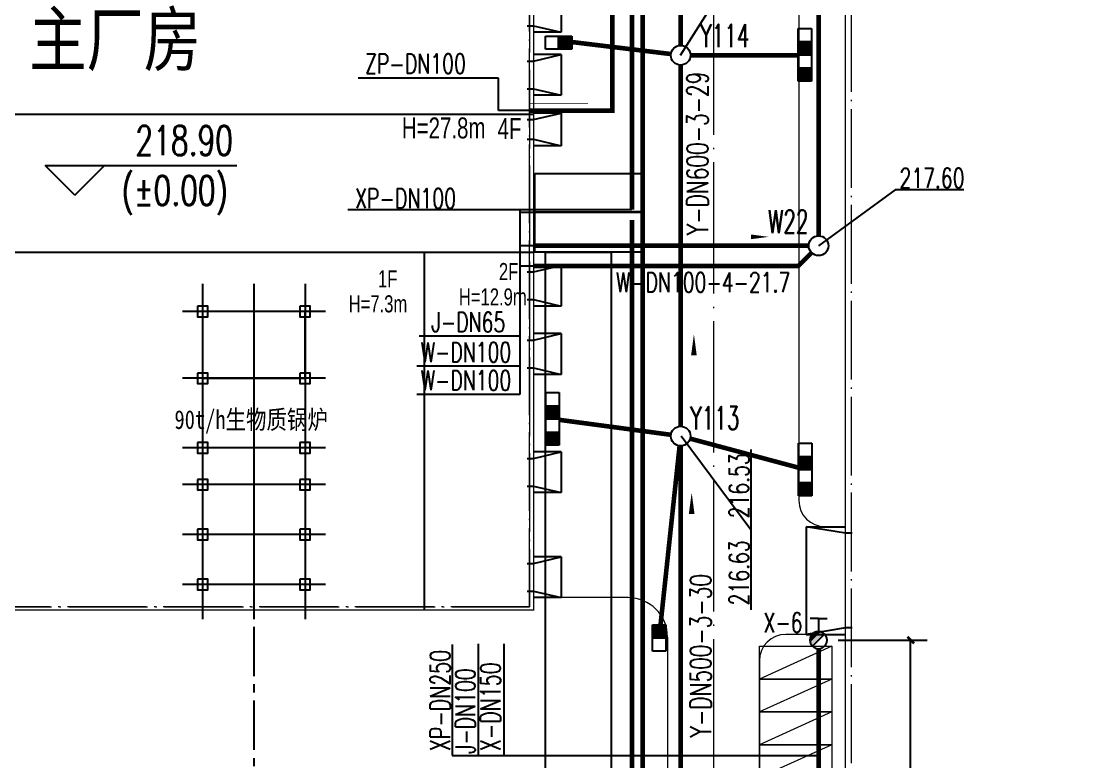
# Model space of a CAD drawing. Header units: metres. Extents: x 497246 to 997717, y 2998582 to 5998198.
# Drawn here: x 497761.2 to 497842.3, y 2998973.5 to 2999029.9 of the extents above; entities that cross this region are included whole.
import ezdxf
from ezdxf.enums import TextEntityAlignment as Align

# ---------------------------------------------------------------- set-up
doc = ezdxf.new("R2010")
doc.units = ezdxf.units.M
doc.header["$LTSCALE"] = 1000
doc.linetypes.add('CENTER2', pattern=[1.125, 0.75, -0.125, 0.125, -0.125])
doc.linetypes.add('DOTE', pattern=[2.42, 2, -0.2, 0.02, -0.2])
doc.layers.get('0').update_dxf_attribs({"linetype": 'CONTINUOUS'})
doc.layers.get('Defpoints').update_dxf_attribs({"linetype": 'CONTINUOUS'})
for name, color, linetype in [('00011qq11', 3, 'CONTINUOUS'), ('08', 1, 'CONTINUOUS'), ('EQUIP_消火栓', 7, 'CONTINUOUS'), ('PIPE-喷淋', 6, 'CONTINUOUS'), ('PIPE-废水', 31, 'CONTINUOUS'), ('PIPE-污水', 2, 'CONTINUOUS'), ('PIPE-消防', 1, 'CONTINUOUS'), ('PIPE-给水', 3, 'CONTINUOUS'), ('PIPE-雨水', 4, 'CONTINUOUS'), ('TEXT_污水', 7, 'CONTINUOUS'), ('TEXT_雨水', 7, 'CONTINUOUS'), ('TWT_DIM', 3, 'CONTINUOUS'), ('TWT_雨水口', 4, 'CONTINUOUS'), ('WELL_污水', 2, 'CONTINUOUS'), ('WELL_雨水', 4, 'CONTINUOUS'), ('YD-R2', 50, 'CONTINUOUS'), ('建筑', 7, 'CONTINUOUS'), ('建筑标高', 7, 'CONTINUOUS'), ('建筑门坡散水', 9, 'CONTINUOUS'), ('挡墙护坡', 5, 'CONTINUOUS'), ('文字', 255, 'CONTINUOUS'), ('污水标注', 211, 'CONTINUOUS'), ('雨水标注', 100, 'CONTINUOUS')]:
    doc.layers.add(name, color=color, linetype=linetype)
for name, color, linetype, lineweight in [('1_RO_规划停车位', 35, 'CONTINUOUS', 13), ('道路', 4, 'CONTINUOUS', 15), ('道路中线', 1, 'DOTE', 13)]:
    doc.layers.add(name, color=color, linetype=linetype, lineweight=lineweight)
doc.layers.add('建筑轴线', color=1, linetype='DOTE', lineweight=15, plot=False)
doc.styles.add('-黑体', font='simhei.ttf', dxfattribs={"width": 0.8})
doc.styles.add('_HZTXT', font='txt.shx', dxfattribs={"width": 0.8, "bigfont": 'HZTXT.shx'})
doc.styles.add('_TCH_DIM', font='SIMPLEX', dxfattribs={"bigfont": 'GBCBIG'})
doc.styles.add('_TCH_DIM_T3', font='SIMPLEX', dxfattribs={"width": 0.705882, "bigfont": 'GBCBIG'})
doc.styles.add('_TWT_WELL', font='SIMPLEX', dxfattribs={"width": 0.8, "height": 3.5, "bigfont": 'HZTXT'})
doc.styles.add('HZTXT', font='txt', dxfattribs={"width": 0.7, "bigfont": 'HZTXT'})
doc.styles.add('TG_LINETYPE', font='SIMPLEX', dxfattribs={"width": 0.8, "height": 3, "bigfont": 'HZTXT'})
doc.styles.add('亨利项目总图布置_2022_8_8_t3--03$0$亨利项目总图布置_2022_8_8_t3--02$0$CEC', font='ARIALN.TTF')
doc.linetypes.add('TG_J', pattern='A,2,-0.3,["J",TG_LINETYPE,S=0.1,R=0,X=-0.23,Y=-0.15],0', length=2.3)
doc.linetypes.add('TG_W', pattern='A,2,-0.3,["W",TG_LINETYPE,S=0.1,R=0,X=-0.23,Y=-0.15],0', length=2.3)
doc.linetypes.add('TG_X', pattern='A,3,-0.3,["X",TG_LINETYPE,S=0.1,R=0,X=-0.23,Y=-0.15],0', length=3.3)
doc.linetypes.add('TG_XP', pattern='A,3,-0.6,["XP",TG_LINETYPE,S=0.1,R=0,X=-0.6,Y=-0.2],0', length=3.6)
doc.linetypes.add('TG_Y', pattern='A,2,-0.3,["Y",TG_LINETYPE,S=0.1,R=0,X=-0.23,Y=-0.15],0', length=2.3)
doc.linetypes.add('TG_ZP', pattern='A,3,-0.6,["ZP",TG_LINETYPE,S=0.1,R=0,X=-0.6,Y=-0.2],0', length=3.6)
doc.dimstyles.new('_TWT_ARCH&&1', dxfattribs={"dimtxt": 1.4875, "dimasz": 0.5, "dimexe": 1.25, "dimexo": 1.5, "dimgap": 0.63125, "dimtad": 1, "dimdec": 1, "dimzin": 0, "dimdsep": 46, "dimtxsty": '_TCH_DIM_T3', "dimblk": 'ARCHTICK', "dimcen": 0.09, "dimclrt": 7, "dimazin": 2, "dimtfac": 1, "dimtdec": 1, "dimtix": 1, "dimtmove": 2, "dimatfit": 3, "dimfxl": 1, "dimtolj": 1, "dimtzin": 0, "dimarcsym": 0})

# ---------------------------------------------------------------- blocks, each defined once
blk = doc.blocks.new('chewei')
at = {"layer": '1_RO_规划停车位'}
blk.add_line((152.979, -11.011), (155.479, -16.511), dxfattribs=at)
blk.add_lwpolyline([(152.979, -11.011), (155.479, -11.011), (155.479, -16.511), (152.979, -16.511)], close=True, dxfattribs=at)
blk = doc.blocks.new('11112233')
at = {"layer": '08'}
for p, q in [((497825.505, 2998985.936), (497825.505, 2998960.423)), ((497829.405, 2998985.936), (497829.405, 2998960.423)), ((497833.305, 2998985.936), (497833.305, 2998960.423)), ((497834.851, 2998983.837), (497823.959, 2998983.837)), ((497834.851, 2998978.757), (497823.959, 2998978.757)), ((497834.851, 2998973.457), (497823.959, 2998973.457)), ((497834.851, 2998970.657), (497823.959, 2998970.657)), ((497834.851, 2998966.857), (497823.959, 2998966.857)), ((497834.851, 2998963.057), (497823.959, 2998963.057))]:
    blk.add_line(p, q, dxfattribs=at)
for points in [[(497825.105, 2998984.237), (497825.105, 2998983.437), (497825.905, 2998983.437), (497825.905, 2998984.237)], [(497832.905, 2998984.237), (497832.905, 2998983.437), (497833.705, 2998983.437), (497833.705, 2998984.237)], [(497825.505, 2998983.837), (497825.505, 2998978.757), (497833.305, 2998978.757), (497833.305, 2998983.837)], [(497825.105, 2998979.157), (497825.105, 2998978.357), (497825.905, 2998978.357), (497825.905, 2998979.157)], [(497832.905, 2998979.157), (497832.905, 2998978.357), (497833.705, 2998978.357), (497833.705, 2998979.157)], [(497825.105, 2998973.857), (497825.105, 2998973.057), (497825.905, 2998973.057), (497825.905, 2998973.857)], [(497832.905, 2998973.857), (497832.905, 2998973.057), (497833.705, 2998973.057), (497833.705, 2998973.857)], [(497825.105, 2998971.057), (497825.105, 2998970.257), (497825.905, 2998970.257), (497825.905, 2998971.057)], [(497832.905, 2998971.057), (497832.905, 2998970.257), (497833.705, 2998970.257), (497833.705, 2998971.057)], [(497825.105, 2998967.257), (497825.105, 2998966.457), (497825.905, 2998966.457), (497825.905, 2998967.257)], [(497832.905, 2998967.257), (497832.905, 2998966.457), (497833.705, 2998966.457), (497833.705, 2998967.257)], [(497825.105, 2998963.457), (497825.105, 2998962.657), (497825.905, 2998962.657), (497825.905, 2998963.457)], [(497832.905, 2998963.457), (497832.905, 2998962.657), (497833.705, 2998962.657), (497833.705, 2998963.457)]]:
    blk.add_lwpolyline(points, close=True, dxfattribs=at)
blk = doc.blocks.new('_ArchTick')
at = {"color": 0, "linetype": 'ByBlock', "const_width": 0.4}
blk.add_lwpolyline([(-0.5, -0.5), (0.5, 0.5)], dxfattribs=at)
blk = doc.blocks.new('*D435')
at = {"layer": 'Defpoints', "color": 0, "transparency": 16777216}
for p in [(497821.915, 2998982.798), (497828.93, 2998982.798), (497821.915, 2998914.833)]:
    blk.add_point(p, dxfattribs=at)
at = {"layer": 'TWT_DIM', "color": 0, "lineweight": -2, "transparency": 16777216}
for p, q in [((497823.415, 2998982.798), (497830.18, 2998982.798)), ((497828.93, 2998914.833), (497828.93, 2998982.798)), ((497823.415, 2998914.833), (497830.18, 2998914.833))]:
    blk.add_line(p, q, dxfattribs=at)
at = {"layer": 'TWT_DIM', "color": 0, "lineweight": -2, "transparency": 16777216, "xscale": 0.5, "yscale": 0.5, "zscale": 0.5}
for p, rotation in [((497828.93, 2998982.798), 90), ((497828.93, 2998914.833), 270)]:
    blk.add_blockref('_ArchTick', p, dxfattribs=dict(at, rotation=rotation))
at = {"layer": 'TWT_DIM', "color": 7, "transparency": 16777216, "insert": (497827.555, 2998948.816), "char_height": 1.4875, "attachment_point": 5, "rotation": 90, "style": '_TCH_DIM_T3'}
blk.add_mtext('\\A1;68.0', dxfattribs=at)
blk = doc.blocks.new('$TwtSys$00000187')
blk.add_circle((0, 0), 0.5)
blk = doc.blocks.new('$TwtSys$00000385')
for p, q in [((0, 331), (-130, 331)), ((0, 331), (0, 131)), ((0, 331), (130, 331)), ((92, 92), (-92, -92))]:
    blk.add_line(p, q)
for start, end in [(135, 315), (315, 135)]:
    blk.add_arc((0, 0), 131, start, end)
at = {"color": 0}
for points in [[(-34, 127), (-127, 34), (34, 127), (-127, -34)], [(-93, 93), (-93, 93), (-34, 127), (-127, 34)], [(34, 127), (-127, -34), (93, 93), (-93, -93)]]:
    blk.add_solid(points, dxfattribs=at)
blk = doc.blocks.new('$TwtSys$00000425')
for p, q in [((-1000, -250), (-1000, 250)), ((-1000, 250), (0, 250)), ((-500, -250), (-500, 250)), ((0, 250), (1000, 250)), ((0, 250), (0, -250)), ((0, -250), (0, 250)), ((500, -250), (500, 250)), ((1000, 250), (1000, -250)), ((0, -250), (-1000, -250)), ((1000, -250), (0, -250))]:
    blk.add_line(p, q)
for points in [[(-500, 250), (0, 250), (-500, -250), (0, -250)], [(500, 250), (1000, 250), (500, -250), (1000, -250)]]:
    blk.add_solid(points)
blk = doc.blocks.new('$TwtSys$00000424')
for p, q in [((-500, 250), (500, 250)), ((-500, -250), (-500, 250)), ((0, -250), (0, 250)), ((500, 250), (500, -250)), ((500, -250), (-500, -250))]:
    blk.add_line(p, q)
blk.add_solid([(0, 250), (500, 250), (0, -250), (500, -250)])

msp = doc.modelspace()

# ---------------------------------------------------------------- hatches: boundary and pattern name
at = {"layer": 'PIPE-喷淋', "linetype": 'TG_ZP'}
for points in [[(497806.215, 2999023.116), (497806.215, 2999022.941), (497806.39, 2999022.941)], [(497806.215, 2999023.116), (497806.39, 2999023.116), (497806.39, 2999022.941)]]:
    msp.add_hatch(color=0, dxfattribs=at).paths.add_polyline_path(points)
at = {"layer": 'PIPE-污水', "linetype": 'TG_W'}
for points in [[(497820.37, 2999011.283), (497820.37, 2999011.108), (497820.442, 2999011.108)], [(497820.37, 2999011.283), (497820.494, 2999011.159), (497820.442, 2999011.108)]]:
    msp.add_hatch(color=0, dxfattribs=at).paths.add_polyline_path(points)
at = {"layer": '挡墙护坡', "linetype": 'Continuous'}
h = msp.add_hatch(dxfattribs=at)
h.set_pattern_fill('ANSI33', color=256, style=0)
h.set_pattern_definition([(45, (-861.717, 0), (-2.2450640303, 2.2450640303), []), (45, (-859.472, 0), (-2.2450640303, 2.2450640303), [1.5875, -0.79375])])
edge = h.paths.add_edge_path()
edge.add_line((497928.516, 2998901.333), (497928.516, 2998904.333))
edge.add_line((497928.516, 2998904.333), (497677.906, 2998904.333))
edge.add_line((497677.906, 2998904.333), (497652.906, 2998907.833))
edge.add_line((497652.906, 2998907.833), (497585.758, 2998907.833))
edge.add_line((497585.758, 2998907.833), (497584.114, 2998907.908))
edge.add_line((497584.114, 2998907.908), (497583.086, 2998908.033))
edge.add_arc((497585.689, 2998924.833), 17, 179.99144, 261.19191, ccw=False)
edge.add_line((497568.689, 2998924.835), (497568.608, 2998970.517))
edge.add_line((497568.608, 2998970.517), (497565.063, 2998995.51))
edge.add_line((497565.063, 2998995.51), (497564.955, 2999056.413))
edge.add_line((497564.955, 2999056.413), (497561.955, 2999056.408))
edge.add_line((497561.955, 2999056.408), (497562.064, 2998995.296))
edge.add_line((497562.064, 2998995.296), (497565.608, 2998970.302))
edge.add_line((497565.608, 2998970.302), (497565.689, 2998924.833))
edge.add_arc((497585.689, 2998924.833), 20, 180.00007, 261.33693)
edge.add_line((497582.677, 2998905.061), (497583.864, 2998904.916))
edge.add_line((497583.864, 2998904.916), (497585.689, 2998904.833))
edge.add_line((497585.689, 2998904.833), (497652.697, 2998904.833))
edge.add_line((497652.697, 2998904.833), (497677.697, 2998901.333))
edge.add_line((497677.697, 2998901.333), (497928.516, 2998901.333))

# ---------------------------------------------------------------- linework, layer by layer
at = {"color": 2}
for points in [[(497800.315, 2999018.333), (497808.615, 2999018.333), (497808.615, 2999012.333), (497800.315, 2999012.333)], [(497801.115, 2999012.333), (497806.115, 2999012.333), (497806.115, 2998933.218), (497801.115, 2998933.218)]]:
    msp.add_lwpolyline(points, close=True, dxfattribs=at)
at = {"layer": '00011qq11', "color": 1, "linetype": 'CENTER2', "ltscale": 0.005}
msp.add_line((497778.915, 2999006.316), (497778.915, 2998938.882), dxfattribs=at)
at = {"layer": 'PIPE-喷淋', "color": 0, "linetype": 'TG_ZP', "ltscale": 0.003, "const_width": 0.35}
for points in [[(497806.215, 2999023.116), (497806.215, 2999067.365)], [(497799.884, 2999023.116), (497806.215, 2999023.116)]]:
    msp.add_lwpolyline(points, dxfattribs=at)
at = {"layer": 'PIPE-废水', "const_width": 0.05}
msp.add_lwpolyline([(497799.863, 2999023.643), (497804.365, 2999023.643)], dxfattribs=at)
at = {"layer": 'PIPE-污水', "color": 0, "linetype": 'TG_W', "ltscale": 0.005, "const_width": 0.35}
for points in [[(497821.915, 2999047.983), (497821.915, 2999013.578)], [(497800.315, 2999012.828), (497821.165, 2999012.828)], [(497821.385, 2999012.298), (497820.37, 2999011.283)], [(497800.215, 2999011.283), (497820.37, 2999011.283)]]:
    msp.add_lwpolyline(points, dxfattribs=at)
at = {"layer": 'PIPE-消防', "color": 70, "linetype": 'TG_X', "ltscale": 700}
for p, q in [((497797.55, 2999025.596), (497786.853, 2999025.596)), ((497797.55, 2999023.116), (497797.55, 2999025.596)), ((497799.884, 2999023.116), (497797.55, 2999023.116)), ((497800.31, 2999015.551), (497786.082, 2999015.551)), ((497799.174, 2999015.551), (497799.174, 2999001.51)), ((497800.39, 2999015.361), (497799.174, 2999015.361)), ((497800.526, 2999012.828), (497799.174, 2999012.828)), ((497800.526, 2999011.283), (497799.174, 2999011.283)), ((497799.174, 2999005.949), (497791.498, 2999005.949)), ((497799.174, 2999003.657), (497791.323, 2999003.657)), ((497799.174, 2999001.51), (497791.323, 2999001.51))]:
    msp.add_line(p, q, dxfattribs=at)
at = {"layer": 'PIPE-消防', "color": 70, "linetype": 'ByBlock'}
for p, q in [((497794.008, 2998982.47), (497794.008, 2998974.013)), ((497794.008, 2998974.013), (497821.915, 2998974.013))]:
    msp.add_line(p, q, dxfattribs=at)
at = {"layer": 'PIPE-消防', "color": 191, "linetype": 'TG_XP', "ltscale": 0.003}
for points, const_width in [([(497807.715, 2999015.586), (497807.715, 2999059.337)], 0.35), ([(497799.965, 2999015.586), (497807.715, 2999015.586)], 0.15), ([(497807.715, 2998916.833), (497807.715, 2999014.786)], 0.35)]:
    msp.add_lwpolyline(points, dxfattribs=dict(at, const_width=const_width))
at = {"layer": 'PIPE-消防', "linetype": 'TG_X', "ltscale": 0.005, "const_width": 0.35}
msp.add_lwpolyline([(497821.915, 2998982.145), (497821.915, 2998916.833)], dxfattribs=at)
at = {"layer": 'PIPE-给水', "color": 70, "linetype": 'ByBlock'}
for p, q in [((497796.006, 2998982.527), (497796.006, 2998974.013)), ((497797.947, 2998982.527), (497797.947, 2998974.013))]:
    msp.add_line(p, q, dxfattribs=at)
at = {"layer": 'PIPE-给水', "color": 80, "linetype": 'TG_J', "ltscale": 0.004}
for points, const_width in [([(497808.515, 2999015.386), (497808.515, 2999047.233)], 0.35), ([(497800.363, 2999015.386), (497808.515, 2999015.386)], 0.2), ([(497808.515, 2998915.833), (497808.515, 2999015.386)], 0.35)]:
    msp.add_lwpolyline(points, dxfattribs=dict(at, const_width=const_width))
at = {"layer": 'PIPE-雨水', "color": 0, "linetype": 'TG_Y', "ltscale": 0.005, "const_width": 0.35}
for points in [[(497811.415, 2999028.083), (497811.415, 2999056.583)], [(497811.415, 2998999.083), (497811.415, 2999026.583)], [(497811.415, 2998969.183), (497811.415, 2998997.583)]]:
    msp.add_lwpolyline(points, dxfattribs=at)
at = {"layer": 'PIPE-雨水', "color": 0, "linetype": 'TG_Y', "ltscale": 0.0025, "const_width": 0.35}
for points in [[(497802.941, 2999028.36), (497810.67, 2999027.423)], [(497812.165, 2999027.333), (497820.351, 2999027.333)], [(497802.152, 2998999.574), (497810.672, 2998998.432)], [(497812.139, 2998998.139), (497820.4, 2998995.925)], [(497811.335, 2998997.587), (497809.882, 2998983.951)]]:
    msp.add_lwpolyline(points, dxfattribs=at)
at = {"layer": 'PIPE-雨水', "color": 70, "linetype": 'ByBlock'}
for points in [[(497812.42, 2999001.608, 0, 0, 0), (497812.427, 2999006.091, 0, 0.432, 0), (497812.425, 2999004.471, 0, 0, 0)], [(497812.249, 2998989.549, 0, 0, 0), (497812.255, 2998994.032, 0, 0.432, 0), (497812.253, 2998992.412, 0, 0, 0)]]:
    msp.add_lwpolyline(points, format="xyseb", dxfattribs=at)
at = {"layer": '建筑'}
for p, q in [((497742.615, 2999022.833), (497800.215, 2999022.833)), ((497742.615, 2999012.333), (497800.215, 2999012.333)), ((497791.915, 2998985.083), (497791.915, 2999012.333))]:
    msp.add_line(p, q, dxfattribs=at)
at = {"layer": '建筑', "linetype": 'Continuous', "const_width": 0.1}
for points in [[(497800.215, 2999040.633), (497800.215, 2998985.083), (497742.665, 2998985.083), (497742.665, 2999011.933), (497742.615, 2999011.933), (497742.615, 2999041.333), (497759.115, 2999041.333), (497759.115, 2999056.233), (497759.415, 2999056.233), (497759.415, 2999056.233), (497763.515, 2999056.233), (497800.215, 2999056.233), (497800.215, 2999048.533), (497803.115, 2999048.533), (497803.115, 2999040.633)], [(497971.865, 2998921.883), (497823.965, 2998921.883), (497823.965, 2999052.783), (497971.865, 2999052.783)]]:
    msp.add_lwpolyline(points, close=True, dxfattribs=at)
at = {"layer": '建筑标高'}
for p, q in [((497765.282, 2999016.682), (497763.032, 2999018.932)), ((497763.032, 2999018.932), (497777.623, 2999018.932)), ((497765.282, 2999016.682), (497767.532, 2999018.932))]:
    msp.add_line(p, q, dxfattribs=at)
at = {"layer": '建筑轴线', "ltscale": 0.003}
for points in [[(497759.415, 2999055.833), (497799.915, 2999055.833), (497799.915, 2999048.333), (497802.915, 2999048.333), (497802.915, 2999040.833), (497799.915, 2999040.833), (497799.915, 2998985.333), (497742.915, 2998985.333), (497742.915, 2999040.833), (497759.415, 2999040.833)], [(497799.915, 2999055.833), (497759.415, 2999055.833), (497759.415, 2999040.833), (497742.915, 2999040.833), (497742.915, 2998985.333), (497799.915, 2998985.333), (497799.915, 2999040.833), (497802.915, 2999040.833), (497802.915, 2999048.333), (497799.915, 2999048.333)], [(497824.415, 2999052.333), (497971.415, 2999052.333), (497971.415, 2998922.333), (497824.415, 2998922.333)]]:
    msp.add_lwpolyline(points, close=True, dxfattribs=at)
at = {"layer": '建筑门坡散水', "linetype": 'Continuous'}
for p, q in [((497802.315, 2999034.583), (497802.315, 2999029.083)), ((497799.715, 2999029.583), (497800.215, 2999029.583)), ((497800.215, 2999029.583), (497802.315, 2999029.083)), ((497802.315, 2999029.083), (497800.215, 2999029.083)), ((497800.215, 2999026.883), (497802.315, 2999027.383)), ((497802.315, 2999027.383), (497800.215, 2999027.383)), ((497802.315, 2999027.383), (497802.315, 2999024.283)), ((497799.715, 2999026.883), (497800.215, 2999026.883)), ((497799.715, 2999024.783), (497800.215, 2999024.783)), ((497800.215, 2999024.783), (497802.315, 2999024.283)), ((497802.315, 2999024.283), (497800.215, 2999024.283)), ((497799.715, 2999022.433), (497800.215, 2999022.433)), ((497800.215, 2999022.433), (497802.315, 2999022.933)), ((497802.315, 2999022.933), (497800.215, 2999022.933)), ((497802.315, 2999022.933), (497802.315, 2999020.433)), ((497799.715, 2999020.933), (497800.215, 2999020.933)), ((497800.215, 2999020.933), (497802.315, 2999020.433)), ((497802.315, 2999020.433), (497800.215, 2999020.433)), ((497800.215, 2999010.833), (497802.315, 2999011.333)), ((497802.315, 2999011.333), (497800.215, 2999011.333)), ((497802.315, 2999011.333), (497802.315, 2999008.233)), ((497799.715, 2999010.833), (497800.215, 2999010.833)), ((497799.715, 2999008.733), (497800.215, 2999008.733)), ((497800.215, 2999008.733), (497802.315, 2999008.233)), ((497802.315, 2999008.233), (497800.215, 2999008.233)), ((497800.215, 2999005.633), (497802.315, 2999006.133)), ((497802.315, 2999006.133), (497800.215, 2999006.133)), ((497802.315, 2999006.133), (497802.315, 2999003.033)), ((497799.715, 2999005.633), (497800.215, 2999005.633)), ((497799.715, 2999003.533), (497800.215, 2999003.533)), ((497800.215, 2999003.533), (497802.315, 2999003.033)), ((497802.315, 2999003.033), (497800.215, 2999003.033)), ((497800.215, 2998996.633), (497802.315, 2998997.133)), ((497802.315, 2998997.133), (497800.215, 2998997.133)), ((497802.315, 2998997.133), (497802.315, 2998994.033)), ((497799.715, 2998996.633), (497800.215, 2998996.633)), ((497799.715, 2998994.533), (497800.215, 2998994.533)), ((497800.215, 2998994.533), (497802.315, 2998994.033)), ((497802.315, 2998994.033), (497800.215, 2998994.033)), ((497823.965, 2998990.933), (497820.965, 2998991.433)), ((497820.965, 2998991.433), (497823.965, 2998991.433)), ((497820.965, 2998991.433), (497820.965, 2998983.233)), ((497824.465, 2998990.933), (497823.965, 2998990.933)), ((497800.215, 2998988.633), (497802.315, 2998989.133)), ((497802.315, 2998989.133), (497800.215, 2998989.133)), ((497802.315, 2998989.133), (497802.315, 2998986.033)), ((497799.715, 2998988.633), (497800.215, 2998988.633)), ((497799.715, 2998986.533), (497800.215, 2998986.533)), ((497800.215, 2998986.533), (497802.315, 2998986.033)), ((497802.315, 2998986.033), (497800.215, 2998986.033)), ((497823.965, 2998983.733), (497820.965, 2998983.233)), ((497824.465, 2998983.733), (497823.965, 2998983.733)), ((497820.965, 2998983.233), (497823.965, 2998983.233))]:
    msp.add_line(p, q, dxfattribs=at)
at = {"layer": '污水标注', "color": 201, "linetype": 'Continuous', "ltscale": 500}
for p, q in [((497827.748, 2999017.093), (497821.921, 2999012.816)), ((497832.973, 2999017.093), (497827.748, 2999017.093))]:
    msp.add_line(p, q, dxfattribs=at)
msp.add_lwpolyline([(497814.383, 2999013.508, 0, 0, 0), (497818.119, 2999013.502, 0, 0.36, 0), (497816.769, 2999013.504, 0, 0, 0)], format="xyseb", dxfattribs=at)
at = {"layer": '道路', "linetype": 'ByBlock', "ltscale": 0.2}
for p, q in [((497820.415, 2999051.333), (497820.415, 2998993.433)), ((497810.415, 2998983.033), (497810.415, 2998925.333)), ((497817.415, 2998981.233), (497817.415, 2998922.333))]:
    msp.add_line(p, q, dxfattribs=at)
at = {"layer": '道路', "linetype": 'ByBlock', "lineweight": 0, "ltscale": 0.2}
for p, q in [((497823.965, 2998991.433), (497822.415, 2998991.433)), ((497807.415, 2998986.033), (497800.215, 2998986.033)), ((497807.415, 2998986.033), (497800.215, 2998986.033)), ((497823.965, 2998983.233), (497819.415, 2998983.233))]:
    msp.add_line(p, q, dxfattribs=at)
at = {"layer": '道路', "linetype": 'ByBlock', "ltscale": 0.2}
for centre, radius, start, end in [((497822.415, 2998993.433), 2, 180, 270), ((497807.415, 2998983.033), 3, 0, 90), ((497807.415, 2998983.033), 3, 0, 90), ((497819.415, 2998981.233), 2, 90, 180)]:
    msp.add_arc(centre, radius, start, end, dxfattribs=at)
at = {"layer": '道路中线', "ltscale": 0.005}
msp.add_line((497813.915, 2999067.583), (497813.915, 2998909.833), dxfattribs=at)
at = {"layer": '雨水标注', "color": 70}
for p, q in [((497813.402, 2999030.499), (497811.37, 2999027.314)), ((497816.751, 2998991.186), (497811.444, 2998998.33)), ((497816.751, 2998997.304), (497816.751, 2998991.186)), ((497816.751, 2998991.186), (497816.751, 2998985.103))]:
    msp.add_line(p, q, dxfattribs=at)

# ---------------------------------------------------------------- block references
at = {"layer": '1_RO_规划停车位', "rotation": 269.9999998288981}
for p in [(497833.926, 2999135.311), (497833.926, 2999132.811), (497833.926, 2999130.311), (497833.926, 2999127.811)]:
    msp.add_blockref('chewei', p, dxfattribs=at)
at = {"layer": 'EQUIP_消火栓', "xscale": 0.005, "yscale": 0.005, "zscale": 0.005, "rotation": 359.9999999999999}
msp.add_blockref('$TwtSys$00000385', (497821.915, 2998982.798), dxfattribs=at)
at = {"layer": 'TWT_雨水口', "xscale": 0.002, "yscale": 0.002, "zscale": 0.002}
msp.add_blockref('$TwtSys$00000424', (497802.117, 2999028.296), dxfattribs=at)
for name, p, rotation in [('$TwtSys$00000425', (497820.872, 2999027.366), 270), ('$TwtSys$00000425', (497801.652, 2998999.641), 270), ('$TwtSys$00000425', (497820.9, 2998995.791), 270), ('$TwtSys$00000424', (497809.775, 2998982.951), 90)]:
    msp.add_blockref(name, p, dxfattribs=dict(at, rotation=rotation))
at = {"layer": 'WELL_污水', "xscale": 1.5, "yscale": 1.5, "zscale": 1.5}
msp.add_blockref('$TwtSys$00000187', (497821.915, 2999012.828), dxfattribs=at)
at = {"layer": 'WELL_雨水', "xscale": 1.5, "yscale": 1.5, "zscale": 1.5}
for p in [(497811.415, 2999027.333), (497811.415, 2998998.333)]:
    msp.add_blockref('$TwtSys$00000187', p, dxfattribs=at)
at = {"layer": 'YD-R2', "color": 0}
msp.add_blockref('11112233', (-50.49, 23.978), dxfattribs=at)

# ---------------------------------------------------------------- texts
at = {"insert": (497772.87, 2999000.305), "char_height": 1.42884, "attachment_point": 1, "style": '_HZTXT'}
msp.add_mtext('{\\fSimSun|b0|i0|c134|p2;90t/h生物质锅炉}', dxfattribs=at)
at = {"layer": 'PIPE-喷淋', "linetype": 'TG_ZP', "ltscale": 800, "style": 'HZTXT', "width": 0.7}
msp.add_text('ZP-DN100', height=1.508, dxfattribs=at).set_placement((497791.217, 2999026.689, 10.496), align=Align.MIDDLE)
at = {"layer": 'PIPE-污水', "color": 2, "linetype": 'TG_W', "ltscale": 500, "style": 'HZTXT', "width": 0.7}
for p in [(497795.07, 2999004.72), (497795.07, 2999002.572)]:
    msp.add_text('W-DN100', height=1.5, dxfattribs=at).set_placement(p, align=Align.MIDDLE)
at = {"layer": 'PIPE-消防', "color": 191, "linetype": 'TG_XP', "ltscale": 400, "style": 'HZTXT', "width": 0.7}
msp.add_text('XP-DN100', height=1.508, dxfattribs=at).set_placement((497790.466, 2999016.433), align=Align.MIDDLE)
at = {"layer": 'PIPE-消防', "color": 140, "linetype": 'TG_X', "ltscale": 700, "style": 'HZTXT', "width": 0.7}
msp.add_text('X-6', height=1.5, dxfattribs=at).set_placement((497819.21, 2998984.137), align=Align.MIDDLE)
at = {"layer": 'PIPE-消防', "color": 191, "linetype": 'TG_XP', "ltscale": 400, "style": 'HZTXT', "width": 0.7}
msp.add_text('XP-DN250', height=1.508, rotation=90, dxfattribs=at).set_placement((497793.105, 2998978.205), align=Align.MIDDLE)
at = {"layer": 'PIPE-消防', "linetype": 'TG_X', "ltscale": 700, "style": 'HZTXT', "width": 0.7}
msp.add_text('X-DN150', height=1.508, rotation=90, dxfattribs=at).set_placement((497796.937, 2998977.729), align=Align.MIDDLE)
at = {"layer": 'PIPE-给水', "color": 3, "linetype": 'ByBlock', "style": 'HZTXT', "width": 0.7}
msp.add_text('J-DN65', height=1.5, dxfattribs=at).set_placement((497795.245, 2999007.012), align=Align.MIDDLE)
at = {"layer": 'PIPE-给水', "color": 3, "linetype": 'TG_J', "ltscale": 800, "style": 'HZTXT', "width": 0.7}
msp.add_text('J-DN100', height=1.5, rotation=90, dxfattribs=at).set_placement((497795.024, 2998977.387), align=Align.MIDDLE)
at = {"layer": 'PIPE-雨水', "color": 70, "style": 'HZTXT', "width": 0.7}
for s, p in [('Y-DN600-3-29', (497812.698, 2999019.859, 20.881)), ('Y-DN500-3-30', (497812.943, 2998981.615, 20.881))]:
    msp.add_text(s, height=1.6, rotation=90, dxfattribs=at).set_placement(p, align=Align.MIDDLE)
at = {"layer": 'TEXT_污水', "style": '_TWT_WELL', "width": 0.64}
msp.add_text('W22', height=1.75, dxfattribs=at).set_placement((497818.079, 2999013.788))
at = {"layer": 'TEXT_雨水', "style": '_TWT_WELL', "width": 0.64}
for s, p in [('Y114', (497812.916, 2999027.942)), ('Y113', (497812.153, 2998998.834))]:
    msp.add_text(s, height=1.75, dxfattribs=at).set_placement(p)
at = {"layer": '建筑标高', "style": '_TCH_DIM', "width": 0.705882}
for s, p in [('218.90', (497769.898, 2999019.719)), ('(%%P0.00)', (497768.848, 2999015.913))]:
    msp.add_text(s, height=2.2313, dxfattribs=at).set_placement(p)
at = {"layer": '文字', "color": 7}
for s, height, style, width, p in [('主厂房', 4, '-黑体', 0.8, (497761.805, 2999026.547)), ('H=27.8m', 1.6, '亨利项目总图布置_2022_8_8_t3--03$0$亨利项目总图布置_2022_8_8_t3--02$0$CEC', 0.85, (497790.188, 2999020.996)), ('4F', 1.6, '亨利项目总图布置_2022_8_8_t3--03$0$亨利项目总图布置_2022_8_8_t3--02$0$CEC', 0.85, (497797.48, 2999020.948)), ('1F', 1.3, '亨利项目总图布置_2022_8_8_t3--03$0$亨利项目总图布置_2022_8_8_t3--02$0$CEC', 0.85, (497788.367, 2999009.654)), ('2F', 1.3, '亨利项目总图布置_2022_8_8_t3--03$0$亨利项目总图布置_2022_8_8_t3--02$0$CEC', 0.85, (497797.576, 2999010.21)), ('H=12.9m', 1.3, '亨利项目总图布置_2022_8_8_t3--03$0$亨利项目总图布置_2022_8_8_t3--02$0$CEC', 0.85, (497794.523, 2999008.277)), ('H=7.3m', 1.3, '亨利项目总图布置_2022_8_8_t3--03$0$亨利项目总图布置_2022_8_8_t3--02$0$CEC', 0.85, (497786.131, 2999007.753))]:
    msp.add_text(s, height=height, dxfattribs=dict(at, style=style, width=width)).set_placement(p)
at = {"layer": '污水标注', "color": 201, "linetype": 'Continuous', "ltscale": 500, "style": 'HZTXT', "width": 0.7}
for s, p in [('217.60', (497830.554, 2999017.978, 20.881)), ('W-DN100-4-21.7', (497813.126, 2999010.044, 20.881))]:
    msp.add_text(s, height=1.5, dxfattribs=at).set_placement(p, align=Align.MIDDLE)
at = {"layer": '雨水标注', "color": 70, "style": 'HZTXT', "width": 0.7}
for s, p in [('216.53', (497815.866, 2998994.548, 20.881)), ('216.63', (497815.866, 2998987.916, 20.881))]:
    msp.add_text(s, height=1.5, rotation=90, dxfattribs=at).set_placement(p, align=Align.MIDDLE)

# ---------------------------------------------------------------- dimensions: what is measured, and where the dimension line sits
at = {"layer": 'TWT_DIM', "color": 3}
dim = msp.add_aligned_dim(p1=(497821.915, 2998914.833), p2=(497821.915, 2998982.798), distance=-7.015, dimstyle='_TWT_ARCH&&1', dxfattribs=at)
dim.commit()
dim.dimension.update_dxf_attribs({"geometry": '*D435', "text_midpoint": (497827.555, 2998948.816)})

doc.saveas('drawing.dxf')
